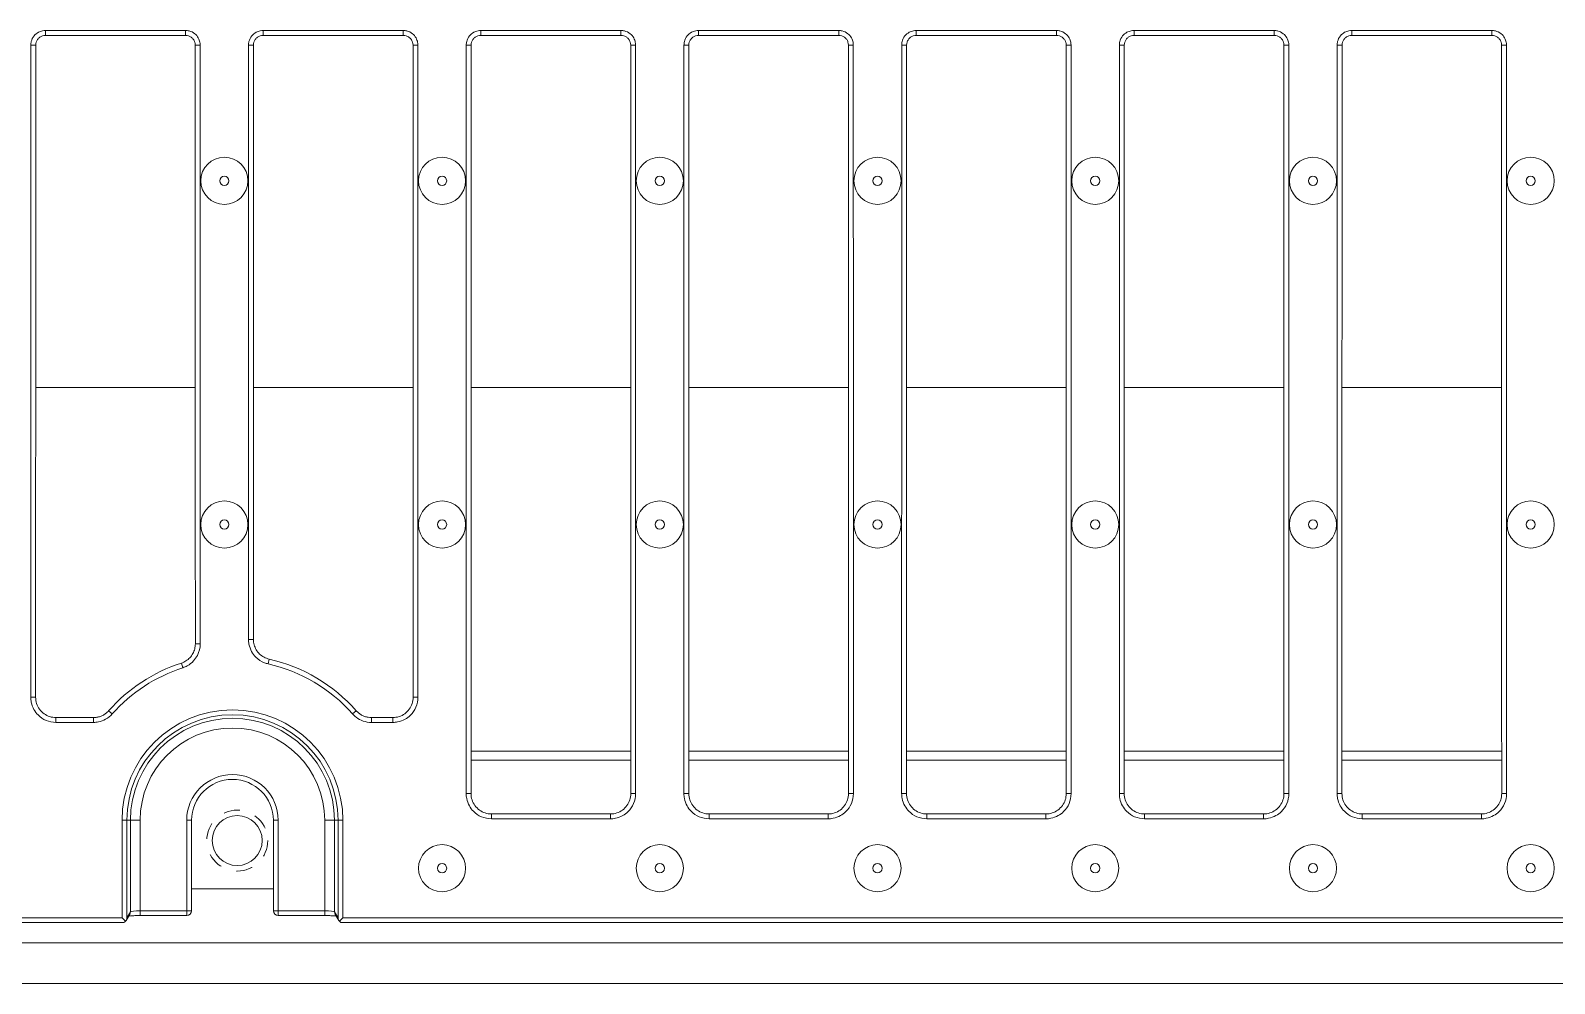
# Model space of a CAD drawing. Header units: inches. Extents: x -14 to 145, y 14 to 58.
# Drawn here: x 92.79 to 102.17, y 44.12 to 49.98 of the extents above; entities that cross this region are included whole.
import ezdxf

# ---------------------------------------------------------------- set-up
doc = ezdxf.new("R2010")
doc.units = ezdxf.units.IN
doc.header["$MEASUREMENT"] = 0
doc.linetypes.add('DASHED', pattern=[0.2067, 0.1654, -0.0413])
for name, color, linetype, lineweight in [('Hidden Narrow (ANSI)', 7, 'DASHED', 25), ('Visible (ANSI)', 7, 'Continuous', 50), ('Visible Narrow (ANSI)', 7, 'Continuous', 35)]:
    doc.layers.add(name, color=color, linetype=linetype, lineweight=lineweight)

msp = doc.modelspace()

# ---------------------------------------------------------------- linework, layer by layer
at = {"layer": 'Hidden Narrow (ANSI)', "lineweight": 0, "ltscale": 0.179413}
msp.add_circle((94.06318, 44.99621), 0.1875, dxfattribs=at)
at = {"layer": 'Visible (ANSI)', "lineweight": 0}
for p, q in [((93.74499, 49.95389), (92.88258, 49.95389)), ((95.08499, 49.95389), (94.22258, 49.95389)), ((96.42499, 49.95389), (95.56258, 49.95389)), ((97.76499, 49.95389), (96.90258, 49.95389)), ((99.10499, 49.95389), (98.24258, 49.95389)), ((100.44499, 49.95389), (99.58258, 49.95389)), ((101.78499, 49.95389), (100.92258, 49.95389)), ((92.94712, 45.7536), (93.17825, 45.7536)), ((94.88933, 45.7536), (95.02045, 45.7536)), ((96.48526, 45.49121), (95.50231, 45.49121)), ((97.82526, 45.49121), (96.84231, 45.49121)), ((99.16526, 45.49121), (98.18231, 45.49121)), ((100.50526, 45.49121), (99.52231, 45.49121)), ((101.84526, 45.49121), (100.86231, 45.49121)), ((93.78217, 44.56472), (93.78217, 45.12121)), ((94.2854, 45.12121), (94.2854, 44.56472)), ((96.36035, 45.16043), (95.62723, 45.16043)), ((97.70035, 45.16043), (96.96723, 45.16043)), ((99.04035, 45.16043), (98.30723, 45.16043)), ((100.38035, 45.16043), (99.64723, 45.16043)), ((101.72035, 45.16043), (100.98723, 45.16043)), ((92.08558, 44.49121), (93.35856, 44.49121)), ((93.37576, 44.49957), (93.35411, 44.52121)), ((93.37897, 44.50409), (93.40158, 44.54184)), ((93.46572, 44.53472), (93.75217, 44.53472)), ((94.3154, 44.53472), (94.60185, 44.53472)), ((94.66599, 44.54184), (94.6886, 44.50409)), ((94.69182, 44.49957), (94.71346, 44.52121)), ((94.70901, 44.49121), (113.35856, 44.49121)), ((140.06318, 44.36621), (44.06318, 44.36621)), ((140.06318, 44.11621), (44.06318, 44.11621))]:
    msp.add_line(p, q, dxfattribs=at)
for centre, radius in [((93.98379, 49.05821), 0.145), ((95.32379, 49.05821), 0.145), ((96.66379, 49.05821), 0.145), ((98.00379, 49.05821), 0.145), ((99.34379, 49.05821), 0.145), ((100.68379, 49.05821), 0.145), ((102.02379, 49.05821), 0.145), ((93.98379, 46.94221), 0.145), ((95.32379, 46.94221), 0.145), ((96.66379, 46.94221), 0.145), ((98.00379, 46.94221), 0.145), ((99.34379, 46.94221), 0.145), ((100.68379, 46.94221), 0.145), ((102.02379, 46.94221), 0.145), ((94.06318, 44.99621), 0.1535), ((95.32379, 44.82621), 0.145), ((96.66379, 44.82621), 0.145), ((98.00379, 44.82621), 0.145), ((99.34379, 44.82621), 0.145), ((100.68379, 44.82621), 0.145), ((102.02379, 44.82621), 0.145)]:
    msp.add_circle(centre, radius, dxfattribs=at)
for centre, radius, start, end in [((94.03379, 45.12121), 1.01769, 108.016699, 138.490356), ((94.03379, 45.12121), 1.01769, 41.509644, 77.18714), ((94.03379, 45.12121), 0.25161, 0, 180), ((93.75217, 44.56472), 0.03, 270, 0), ((94.3154, 44.56472), 0.03, 180, 270)]:
    msp.add_arc(centre, radius, start, end, dxfattribs=at)
for centre, major_axis, start_param, end_param in [((93.35411, 44.52097), (-0.00878, -0.03176), 1.1029639, 1.8156088), ((94.71346, 44.52097), (0.00878, -0.03176), 4.4675765, 5.1802214)]:
    msp.add_ellipse(centre, major_axis=major_axis, ratio=0.9032025, start_param=start_param, end_param=end_param, dxfattribs=at)
for points, knots in [([(92.88258, 49.95389), (92.87634, 49.95389), (92.87, 49.95289), (92.85805, 49.949), (92.85241, 49.94612), (92.84222, 49.93871), (92.83777, 49.93424), (92.83037, 49.92404), (92.82751, 49.91838), (92.82365, 49.90646), (92.82267, 49.9002), (92.82267, 49.89395)], [0, 0, 0, 0, 0.07139718, 0.07139718, 0.14279436, 0.14279436, 0.21419154, 0.21419154, 0.28558872, 0.28558872, 0.3569859, 0.3569859, 0.3569859, 0.3569859]), ([(93.80491, 49.89395), (93.80491, 49.9002), (93.80391, 49.90654), (93.80002, 49.91849), (93.79714, 49.92414), (93.78973, 49.93433), (93.78527, 49.93879), (93.77507, 49.94618), (93.76941, 49.94905), (93.7575, 49.9529), (93.75124, 49.95389), (93.74499, 49.95389)], [0, 0, 0, 0, 0.07139701, 0.07139701, 0.14279401, 0.14279401, 0.21419102, 0.21419102, 0.28558803, 0.28558803, 0.35698503, 0.35698503, 0.35698503, 0.35698503]), ([(94.22258, 49.95389), (94.21634, 49.95389), (94.21, 49.95289), (94.19805, 49.949), (94.19241, 49.94612), (94.18222, 49.93871), (94.17777, 49.93424), (94.17037, 49.92404), (94.16751, 49.91838), (94.16365, 49.90646), (94.16267, 49.9002), (94.16267, 49.89395)], [0, 0, 0, 0, 0.07139718, 0.07139718, 0.14279436, 0.14279436, 0.21419154, 0.21419154, 0.28558872, 0.28558872, 0.3569859, 0.3569859, 0.3569859, 0.3569859]), ([(95.14491, 49.89395), (95.14491, 49.9002), (95.14391, 49.90654), (95.14002, 49.91849), (95.13714, 49.92414), (95.12973, 49.93433), (95.12527, 49.93879), (95.11507, 49.94618), (95.10941, 49.94905), (95.0975, 49.9529), (95.09124, 49.95389), (95.08499, 49.95389)], [0, 0, 0, 0, 0.07139701, 0.07139701, 0.14279401, 0.14279401, 0.21419102, 0.21419102, 0.28558803, 0.28558803, 0.35698503, 0.35698503, 0.35698503, 0.35698503]), ([(95.56258, 49.95389), (95.55634, 49.95389), (95.55, 49.95289), (95.53805, 49.949), (95.53241, 49.94612), (95.52222, 49.93871), (95.51777, 49.93424), (95.51037, 49.92404), (95.50751, 49.91838), (95.50365, 49.90646), (95.50267, 49.9002), (95.50267, 49.89395)], [0, 0, 0, 0, 0.07139718, 0.07139718, 0.14279436, 0.14279436, 0.21419154, 0.21419154, 0.28558872, 0.28558872, 0.3569859, 0.3569859, 0.3569859, 0.3569859]), ([(96.48491, 49.89395), (96.48491, 49.9002), (96.48391, 49.90654), (96.48002, 49.91849), (96.47714, 49.92414), (96.46973, 49.93433), (96.46527, 49.93879), (96.45507, 49.94618), (96.44941, 49.94905), (96.4375, 49.9529), (96.43124, 49.95389), (96.42499, 49.95389)], [0, 0, 0, 0, 0.07139701, 0.07139701, 0.14279401, 0.14279401, 0.21419102, 0.21419102, 0.28558803, 0.28558803, 0.35698503, 0.35698503, 0.35698503, 0.35698503]), ([(96.90258, 49.95389), (96.89634, 49.95389), (96.89, 49.95289), (96.87805, 49.949), (96.87241, 49.94612), (96.86222, 49.93871), (96.85777, 49.93424), (96.85037, 49.92404), (96.84751, 49.91838), (96.84365, 49.90646), (96.84267, 49.9002), (96.84267, 49.89395)], [0, 0, 0, 0, 0.07139718, 0.07139718, 0.14279436, 0.14279436, 0.21419154, 0.21419154, 0.28558872, 0.28558872, 0.3569859, 0.3569859, 0.3569859, 0.3569859]), ([(97.82491, 49.89395), (97.82491, 49.9002), (97.82391, 49.90654), (97.82002, 49.91849), (97.81714, 49.92414), (97.80973, 49.93433), (97.80527, 49.93879), (97.79507, 49.94618), (97.78941, 49.94905), (97.7775, 49.9529), (97.77124, 49.95389), (97.76499, 49.95389)], [0, 0, 0, 0, 0.07139701, 0.07139701, 0.14279401, 0.14279401, 0.21419102, 0.21419102, 0.28558803, 0.28558803, 0.35698503, 0.35698503, 0.35698503, 0.35698503]), ([(98.24258, 49.95389), (98.23634, 49.95389), (98.23, 49.95289), (98.21805, 49.949), (98.21241, 49.94612), (98.20222, 49.93871), (98.19777, 49.93424), (98.19037, 49.92404), (98.18751, 49.91838), (98.18365, 49.90646), (98.18267, 49.9002), (98.18267, 49.89395)], [0, 0, 0, 0, 0.07139718, 0.07139718, 0.14279436, 0.14279436, 0.21419154, 0.21419154, 0.28558872, 0.28558872, 0.3569859, 0.3569859, 0.3569859, 0.3569859]), ([(99.16491, 49.89395), (99.16491, 49.9002), (99.16391, 49.90654), (99.16002, 49.91849), (99.15714, 49.92414), (99.14973, 49.93433), (99.14527, 49.93879), (99.13507, 49.94618), (99.12941, 49.94905), (99.1175, 49.9529), (99.11124, 49.95389), (99.10499, 49.95389)], [0, 0, 0, 0, 0.07139701, 0.07139701, 0.14279401, 0.14279401, 0.21419102, 0.21419102, 0.28558803, 0.28558803, 0.35698503, 0.35698503, 0.35698503, 0.35698503]), ([(99.58258, 49.95389), (99.57634, 49.95389), (99.57, 49.95289), (99.55805, 49.949), (99.55241, 49.94612), (99.54222, 49.93871), (99.53777, 49.93424), (99.53037, 49.92404), (99.52751, 49.91838), (99.52365, 49.90646), (99.52267, 49.9002), (99.52267, 49.89395)], [0, 0, 0, 0, 0.07139718, 0.07139718, 0.14279436, 0.14279436, 0.21419154, 0.21419154, 0.28558872, 0.28558872, 0.3569859, 0.3569859, 0.3569859, 0.3569859]), ([(100.50491, 49.89395), (100.50491, 49.9002), (100.50391, 49.90654), (100.50002, 49.91849), (100.49714, 49.92414), (100.48973, 49.93433), (100.48527, 49.93879), (100.47507, 49.94618), (100.46941, 49.94905), (100.4575, 49.9529), (100.45124, 49.95389), (100.44499, 49.95389)], [0, 0, 0, 0, 0.07139701, 0.07139701, 0.14279401, 0.14279401, 0.21419102, 0.21419102, 0.28558803, 0.28558803, 0.35698503, 0.35698503, 0.35698503, 0.35698503]), ([(100.92258, 49.95389), (100.91634, 49.95389), (100.91, 49.95289), (100.89805, 49.949), (100.89241, 49.94612), (100.88222, 49.93871), (100.87777, 49.93424), (100.87037, 49.92404), (100.86751, 49.91838), (100.86365, 49.90646), (100.86267, 49.9002), (100.86267, 49.89395)], [0, 0, 0, 0, 0.07139718, 0.07139718, 0.14279436, 0.14279436, 0.21419154, 0.21419154, 0.28558872, 0.28558872, 0.3569859, 0.3569859, 0.3569859, 0.3569859]), ([(101.84491, 49.89395), (101.84491, 49.9002), (101.84391, 49.90654), (101.84002, 49.91849), (101.83714, 49.92414), (101.82973, 49.93433), (101.82527, 49.93879), (101.81507, 49.94618), (101.80941, 49.94905), (101.7975, 49.9529), (101.79124, 49.95389), (101.78499, 49.95389)], [0, 0, 0, 0, 0.07139701, 0.07139701, 0.14279401, 0.14279401, 0.21419102, 0.21419102, 0.28558803, 0.28558803, 0.35698503, 0.35698503, 0.35698503, 0.35698503]), ([(92.82267, 49.89395), (92.82266, 49.62625), (92.82265, 49.35855), (92.82262, 48.82314), (92.8226, 48.55544), (92.82255, 48.02004), (92.82252, 47.75234), (92.82246, 47.21694), (92.82243, 46.94924), (92.82238, 46.41383), (92.82235, 46.14613), (92.82234, 45.87843)], [0, 0, 0, 0, 2.0398805, 2.0398805, 4.0797611, 4.0797611, 6.1196416, 6.1196416, 8.1595222, 8.1595222, 10.1994027, 10.1994027, 10.1994027, 10.1994027]), ([(93.80491, 49.89395), (93.80491, 49.6482), (93.80492, 49.40245), (93.80494, 48.91095), (93.80496, 48.6652), (93.805, 48.17371), (93.80503, 47.92796), (93.80508, 47.43646), (93.80511, 47.19071), (93.80517, 46.69921), (93.80519, 46.45346), (93.80521, 46.20772)], [-9.3630221, -9.3630221, -9.3630221, -9.3630221, -7.4904177, -7.4904177, -5.6178133, -5.6178133, -3.7452088, -3.7452088, -1.8726044, -1.8726044, 0, 0, 0, 0]), ([(94.16267, 49.89395), (94.16266, 49.65004), (94.16266, 49.40613), (94.16263, 48.91831), (94.16261, 48.67439), (94.16257, 48.18657), (94.16255, 47.94266), (94.16249, 47.45484), (94.16246, 47.21093), (94.16241, 46.72311), (94.16238, 46.4792), (94.16236, 46.23529)], [0, 0, 0, 0, 1.8585962, 1.8585962, 3.7171925, 3.7171925, 5.5757887, 5.5757887, 7.434385, 7.434385, 9.2929812, 9.2929812, 9.2929812, 9.2929812]), ([(95.14491, 49.89395), (95.14491, 49.62625), (95.14492, 49.35855), (95.14495, 48.82314), (95.14497, 48.55544), (95.14502, 48.02004), (95.14505, 47.75234), (95.14511, 47.21694), (95.14514, 46.94924), (95.1452, 46.41383), (95.14522, 46.14613), (95.14524, 45.87843)], [-10.1994027, -10.1994027, -10.1994027, -10.1994027, -8.1595222, -8.1595222, -6.1196416, -6.1196416, -4.0797611, -4.0797611, -2.0398805, -2.0398805, 0, 0, 0, 0]), ([(95.50267, 49.89395), (95.50266, 49.5867), (95.50265, 49.27946), (95.50261, 48.66497), (95.50259, 48.35772), (95.50252, 47.74323), (95.50249, 47.43598), (95.50242, 46.82149), (95.50239, 46.51425), (95.50233, 45.89976), (95.50232, 45.59251), (95.50231, 45.28527)], [0, 0, 0, 0, 2.3412087, 2.3412087, 4.6824173, 4.6824173, 7.023626, 7.023626, 9.3648346, 9.3648346, 11.7060433, 11.7060433, 11.7060433, 11.7060433]), ([(96.48491, 49.89395), (96.48491, 49.5867), (96.48492, 49.27946), (96.48496, 48.66497), (96.48499, 48.35772), (96.48505, 47.74323), (96.48509, 47.43598), (96.48515, 46.82149), (96.48519, 46.51425), (96.48524, 45.89976), (96.48526, 45.59251), (96.48527, 45.28527)], [-11.7060433, -11.7060433, -11.7060433, -11.7060433, -9.3648346, -9.3648346, -7.023626, -7.023626, -4.6824173, -4.6824173, -2.3412087, -2.3412087, 0, 0, 0, 0]), ([(96.84267, 49.89395), (96.84266, 49.5867), (96.84265, 49.27946), (96.84261, 48.66497), (96.84259, 48.35772), (96.84252, 47.74323), (96.84249, 47.43598), (96.84242, 46.82149), (96.84239, 46.51425), (96.84233, 45.89976), (96.84232, 45.59251), (96.84231, 45.28527)], [0, 0, 0, 0, 2.3412087, 2.3412087, 4.6824173, 4.6824173, 7.023626, 7.023626, 9.3648346, 9.3648346, 11.7060433, 11.7060433, 11.7060433, 11.7060433]), ([(97.82491, 49.89395), (97.82491, 49.5867), (97.82492, 49.27946), (97.82496, 48.66497), (97.82499, 48.35772), (97.82505, 47.74323), (97.82509, 47.43598), (97.82515, 46.82149), (97.82519, 46.51425), (97.82524, 45.89976), (97.82526, 45.59251), (97.82527, 45.28527)], [-11.7060433, -11.7060433, -11.7060433, -11.7060433, -9.3648346, -9.3648346, -7.023626, -7.023626, -4.6824173, -4.6824173, -2.3412087, -2.3412087, 0, 0, 0, 0]), ([(98.18267, 49.89395), (98.18266, 49.5867), (98.18265, 49.27946), (98.18261, 48.66497), (98.18259, 48.35772), (98.18252, 47.74323), (98.18249, 47.43598), (98.18242, 46.82149), (98.18239, 46.51425), (98.18233, 45.89976), (98.18232, 45.59251), (98.18231, 45.28527)], [0, 0, 0, 0, 2.3412087, 2.3412087, 4.6824173, 4.6824173, 7.023626, 7.023626, 9.3648346, 9.3648346, 11.7060433, 11.7060433, 11.7060433, 11.7060433]), ([(99.16491, 49.89395), (99.16491, 49.5867), (99.16492, 49.27946), (99.16496, 48.66497), (99.16499, 48.35772), (99.16505, 47.74323), (99.16509, 47.43598), (99.16515, 46.82149), (99.16519, 46.51425), (99.16524, 45.89976), (99.16526, 45.59251), (99.16527, 45.28527)], [-11.7060433, -11.7060433, -11.7060433, -11.7060433, -9.3648346, -9.3648346, -7.023626, -7.023626, -4.6824173, -4.6824173, -2.3412087, -2.3412087, 0, 0, 0, 0]), ([(99.52267, 49.89395), (99.52266, 49.5867), (99.52265, 49.27946), (99.52261, 48.66497), (99.52259, 48.35772), (99.52252, 47.74323), (99.52249, 47.43598), (99.52242, 46.82149), (99.52239, 46.51425), (99.52233, 45.89976), (99.52232, 45.59251), (99.52231, 45.28527)], [0, 0, 0, 0, 2.3412087, 2.3412087, 4.6824173, 4.6824173, 7.023626, 7.023626, 9.3648346, 9.3648346, 11.7060433, 11.7060433, 11.7060433, 11.7060433]), ([(100.50491, 49.89395), (100.50491, 49.5867), (100.50492, 49.27946), (100.50496, 48.66497), (100.50499, 48.35772), (100.50505, 47.74323), (100.50509, 47.43598), (100.50515, 46.82149), (100.50519, 46.51425), (100.50524, 45.89976), (100.50526, 45.59251), (100.50527, 45.28527)], [-11.7060433, -11.7060433, -11.7060433, -11.7060433, -9.3648346, -9.3648346, -7.023626, -7.023626, -4.6824173, -4.6824173, -2.3412087, -2.3412087, 0, 0, 0, 0]), ([(100.86267, 49.89395), (100.86266, 49.5867), (100.86265, 49.27946), (100.86261, 48.66497), (100.86259, 48.35772), (100.86252, 47.74323), (100.86249, 47.43598), (100.86242, 46.82149), (100.86239, 46.51425), (100.86233, 45.89976), (100.86232, 45.59251), (100.86231, 45.28527)], [0, 0, 0, 0, 2.3412087, 2.3412087, 4.6824173, 4.6824173, 7.023626, 7.023626, 9.3648346, 9.3648346, 11.7060433, 11.7060433, 11.7060433, 11.7060433]), ([(101.84491, 49.89395), (101.84491, 49.5867), (101.84492, 49.27946), (101.84496, 48.66497), (101.84499, 48.35772), (101.84505, 47.74323), (101.84509, 47.43598), (101.84515, 46.82149), (101.84519, 46.51425), (101.84524, 45.89976), (101.84526, 45.59251), (101.84527, 45.28527)], [-11.7060433, -11.7060433, -11.7060433, -11.7060433, -9.3648346, -9.3648346, -7.023626, -7.023626, -4.6824173, -4.6824173, -2.3412087, -2.3412087, 0, 0, 0, 0]), ([(93.71902, 46.089), (93.72892, 46.09222), (93.73853, 46.09674), (93.75624, 46.108), (93.7643, 46.11467), (93.77864, 46.12997), (93.78487, 46.13858), (93.79488, 46.15686), (93.79874, 46.16666), (93.8039, 46.18684), (93.80522, 46.19731), (93.80521, 46.20772)], [0, 0, 0, 0, 0.09833947, 0.09833947, 0.19667895, 0.19667895, 0.29501842, 0.29501842, 0.39335789, 0.39335789, 0.49169737, 0.49169737, 0.49169737, 0.49169737]), ([(94.16236, 46.23529), (94.16236, 46.22413), (94.16388, 46.21283), (94.16987, 46.19115), (94.17429, 46.18082), (94.18584, 46.1615), (94.19293, 46.15265), (94.2091, 46.13723), (94.21828, 46.13058), (94.23796, 46.12002), (94.2486, 46.11604), (94.25948, 46.11356)], [0, 0, 0, 0, 0.10542288, 0.10542288, 0.21084577, 0.21084577, 0.31626865, 0.31626865, 0.42169154, 0.42169154, 0.52711442, 0.52711442, 0.52711442, 0.52711442]), ([(92.82234, 45.87843), (92.82233, 45.86542), (92.82441, 45.85221), (92.8325, 45.82732), (92.83849, 45.81556), (92.85393, 45.79434), (92.86322, 45.78505), (92.88447, 45.76964), (92.89626, 45.76367), (92.92107, 45.75565), (92.93411, 45.7536), (92.94712, 45.7536)], [0, 0, 0, 0, 0.12291679, 0.12291679, 0.24583358, 0.24583358, 0.36875037, 0.36875037, 0.49166716, 0.49166716, 0.61458394, 0.61458394, 0.61458394, 0.61458394]), ([(95.02045, 45.7536), (95.03346, 45.7536), (95.04667, 45.75568), (95.07155, 45.76377), (95.08331, 45.76977), (95.10453, 45.78521), (95.11381, 45.79451), (95.1292, 45.81577), (95.13517, 45.82756), (95.14319, 45.85238), (95.14524, 45.86542), (95.14524, 45.87843)], [0, 0, 0, 0, 0.12291711, 0.12291711, 0.24583422, 0.24583422, 0.36875133, 0.36875133, 0.49166844, 0.49166844, 0.61458555, 0.61458555, 0.61458555, 0.61458555]), ([(93.17825, 45.7536), (93.18526, 45.7536), (93.19233, 45.75419), (93.20628, 45.75658), (93.21317, 45.75837), (93.22644, 45.76306), (93.23285, 45.76596), (93.24514, 45.77281), (93.25098, 45.77674), (93.26193, 45.78555), (93.26705, 45.79043), (93.27169, 45.79568)], [0, 0, 0, 0, 0.06627672, 0.06627672, 0.13255344, 0.13255344, 0.19883016, 0.19883016, 0.26510688, 0.26510688, 0.3313836, 0.3313836, 0.3313836, 0.3313836]), ([(94.79588, 45.79568), (94.80053, 45.79043), (94.80566, 45.78553), (94.8167, 45.77667), (94.8226, 45.7727), (94.83491, 45.76586), (94.84132, 45.76298), (94.8546, 45.75832), (94.86141, 45.75656), (94.87527, 45.75419), (94.88231, 45.7536), (94.88933, 45.7536)], [0, 0, 0, 0, 0.06627671, 0.06627671, 0.13255342, 0.13255342, 0.19883012, 0.19883012, 0.26510683, 0.26510683, 0.33138354, 0.33138354, 0.33138354, 0.33138354]), ([(95.50231, 45.28527), (95.50231, 45.27226), (95.50439, 45.25904), (95.51249, 45.23416), (95.51849, 45.22239), (95.53395, 45.20117), (95.54326, 45.19188), (95.56453, 45.17648), (95.57633, 45.17051), (95.60116, 45.16248), (95.61421, 45.16043), (95.62723, 45.16043)], [0, 0, 0, 0, 0.12296441, 0.12296441, 0.24592882, 0.24592882, 0.36889323, 0.36889323, 0.49185764, 0.49185764, 0.61482205, 0.61482205, 0.61482205, 0.61482205]), ([(96.36035, 45.16043), (96.37337, 45.16043), (96.38658, 45.16251), (96.41148, 45.17061), (96.42326, 45.1766), (96.44449, 45.19204), (96.45378, 45.20134), (96.4692, 45.2226), (96.47518, 45.23439), (96.48321, 45.25921), (96.48527, 45.27226), (96.48527, 45.28527)], [0, 0, 0, 0, 0.12296382, 0.12296382, 0.24592765, 0.24592765, 0.36889147, 0.36889147, 0.49185529, 0.49185529, 0.61481912, 0.61481912, 0.61481912, 0.61481912]), ([(96.84231, 45.28527), (96.84231, 45.27226), (96.84439, 45.25904), (96.85249, 45.23416), (96.85849, 45.22239), (96.87395, 45.20117), (96.88326, 45.19188), (96.90453, 45.17648), (96.91633, 45.17051), (96.94116, 45.16248), (96.95421, 45.16043), (96.96723, 45.16043)], [0, 0, 0, 0, 0.12296441, 0.12296441, 0.24592882, 0.24592882, 0.36889323, 0.36889323, 0.49185764, 0.49185764, 0.61482205, 0.61482205, 0.61482205, 0.61482205]), ([(97.70035, 45.16043), (97.71337, 45.16043), (97.72658, 45.16251), (97.75148, 45.17061), (97.76326, 45.1766), (97.78449, 45.19204), (97.79378, 45.20134), (97.8092, 45.2226), (97.81518, 45.23439), (97.82321, 45.25921), (97.82527, 45.27226), (97.82527, 45.28527)], [0, 0, 0, 0, 0.12296382, 0.12296382, 0.24592765, 0.24592765, 0.36889147, 0.36889147, 0.49185529, 0.49185529, 0.61481912, 0.61481912, 0.61481912, 0.61481912]), ([(98.18231, 45.28527), (98.18231, 45.27226), (98.18439, 45.25904), (98.19249, 45.23416), (98.19849, 45.22239), (98.21395, 45.20117), (98.22326, 45.19188), (98.24453, 45.17648), (98.25633, 45.17051), (98.28116, 45.16248), (98.29421, 45.16043), (98.30723, 45.16043)], [0, 0, 0, 0, 0.12296441, 0.12296441, 0.24592882, 0.24592882, 0.36889323, 0.36889323, 0.49185764, 0.49185764, 0.61482205, 0.61482205, 0.61482205, 0.61482205]), ([(99.04035, 45.16043), (99.05337, 45.16043), (99.06658, 45.16251), (99.09148, 45.17061), (99.10326, 45.1766), (99.12449, 45.19204), (99.13378, 45.20134), (99.1492, 45.2226), (99.15518, 45.23439), (99.16321, 45.25921), (99.16527, 45.27226), (99.16527, 45.28527)], [0, 0, 0, 0, 0.12296382, 0.12296382, 0.24592765, 0.24592765, 0.36889147, 0.36889147, 0.49185529, 0.49185529, 0.61481912, 0.61481912, 0.61481912, 0.61481912]), ([(99.52231, 45.28527), (99.52231, 45.27226), (99.52439, 45.25904), (99.53249, 45.23416), (99.53849, 45.22239), (99.55395, 45.20117), (99.56326, 45.19188), (99.58453, 45.17648), (99.59633, 45.17051), (99.62116, 45.16248), (99.63421, 45.16043), (99.64723, 45.16043)], [0, 0, 0, 0, 0.12296441, 0.12296441, 0.24592882, 0.24592882, 0.36889323, 0.36889323, 0.49185764, 0.49185764, 0.61482205, 0.61482205, 0.61482205, 0.61482205]), ([(100.38035, 45.16043), (100.39337, 45.16043), (100.40658, 45.16251), (100.43148, 45.17061), (100.44326, 45.1766), (100.46449, 45.19204), (100.47378, 45.20134), (100.4892, 45.2226), (100.49518, 45.23439), (100.50321, 45.25921), (100.50527, 45.27226), (100.50527, 45.28527)], [0, 0, 0, 0, 0.12296382, 0.12296382, 0.24592765, 0.24592765, 0.36889147, 0.36889147, 0.49185529, 0.49185529, 0.61481912, 0.61481912, 0.61481912, 0.61481912]), ([(100.86231, 45.28527), (100.86231, 45.27226), (100.86439, 45.25904), (100.87249, 45.23416), (100.87849, 45.22239), (100.89395, 45.20117), (100.90326, 45.19188), (100.92453, 45.17648), (100.93633, 45.17051), (100.96116, 45.16248), (100.97421, 45.16043), (100.98723, 45.16043)], [0, 0, 0, 0, 0.12296441, 0.12296441, 0.24592882, 0.24592882, 0.36889323, 0.36889323, 0.49185764, 0.49185764, 0.61482205, 0.61482205, 0.61482205, 0.61482205]), ([(101.72035, 45.16043), (101.73337, 45.16043), (101.74658, 45.16251), (101.77148, 45.17061), (101.78326, 45.1766), (101.80449, 45.19204), (101.81378, 45.20134), (101.8292, 45.2226), (101.83518, 45.23439), (101.84321, 45.25921), (101.84527, 45.27226), (101.84527, 45.28527)], [0, 0, 0, 0, 0.12296382, 0.12296382, 0.24592765, 0.24592765, 0.36889147, 0.36889147, 0.49185529, 0.49185529, 0.61481912, 0.61481912, 0.61481912, 0.61481912]), ([(93.37576, 44.49957), (93.37282, 44.49624), (93.36925, 44.49399), (93.36415, 44.49206), (93.36247, 44.49165), (93.36025, 44.49131), (93.35957, 44.49125), (93.35884, 44.49121), (93.35869, 44.49121), (93.35856, 44.49121)], [0.488346575, 0.488346575, 0.488346575, 0.488346575, 0.531226699, 0.531226699, 0.553475242, 0.553475242, 0.564599514, 0.564599514, 0.56745422, 0.56745422, 0.56745422, 0.56745422]), ([(93.46572, 44.53472), (93.45659, 44.53472), (93.44733, 44.53459), (93.4302, 44.5341), (93.42208, 44.53374), (93.408, 44.53285), (93.40179, 44.53231), (93.39648, 44.53169), (93.39594, 44.53162), (93.39542, 44.53155)], [0, 0, 0, 0, 0.06962429, 0.06962429, 0.13782969, 0.13782969, 0.20474501, 0.20474501, 0.21261993, 0.21261993, 0.21261993, 0.21261993]), ([(94.67215, 44.53155), (94.66951, 44.53189), (94.66633, 44.53222), (94.65759, 44.53299), (94.6515, 44.53339), (94.63762, 44.53409), (94.62953, 44.53436), (94.61491, 44.53465), (94.60836, 44.53472), (94.60185, 44.53472)], [0.14374709, 0.14374709, 0.14374709, 0.14374709, 0.18374135, 0.18374135, 0.2421295, 0.2421295, 0.30704653, 0.30704653, 0.35663251, 0.35663251, 0.35663251, 0.35663251]), ([(94.70901, 44.49121), (94.70887, 44.49121), (94.70872, 44.49122), (94.70796, 44.49125), (94.70727, 44.49132), (94.70501, 44.49167), (94.70331, 44.49209), (94.69822, 44.49406), (94.69472, 44.49628), (94.69182, 44.49957)], [0.584003588, 0.584003588, 0.584003588, 0.584003588, 0.587047207, 0.587047207, 0.598370628, 0.598370628, 0.621017471, 0.621017471, 0.663397938, 0.663397938, 0.663397938, 0.663397938])]:
    msp.add_open_spline(points, degree=3, knots=knots, dxfattribs=at)
at = {"layer": 'Visible Narrow (ANSI)', "lineweight": 0}
for p, q in [((93.74499, 49.98389), (92.88258, 49.98389)), ((92.88258, 49.95389), (92.88258, 49.98389)), ((93.74499, 49.95389), (93.74499, 49.98389)), ((95.08499, 49.98389), (94.22258, 49.98389)), ((94.22258, 49.95389), (94.22258, 49.98389)), ((95.08499, 49.95389), (95.08499, 49.98389)), ((96.42499, 49.98389), (95.56258, 49.98389)), ((95.56258, 49.95389), (95.56258, 49.98389)), ((96.42499, 49.95389), (96.42499, 49.98389)), ((97.76499, 49.98389), (96.90258, 49.98389)), ((96.90258, 49.95389), (96.90258, 49.98389)), ((97.76499, 49.95389), (97.76499, 49.98389)), ((99.10499, 49.98389), (98.24258, 49.98389)), ((98.24258, 49.95389), (98.24258, 49.98389)), ((99.10499, 49.95389), (99.10499, 49.98389)), ((100.44499, 49.98389), (99.58258, 49.98389)), ((99.58258, 49.95389), (99.58258, 49.98389)), ((100.44499, 49.95389), (100.44499, 49.98389)), ((101.78499, 49.98389), (100.92258, 49.98389)), ((100.92258, 49.95389), (100.92258, 49.98389)), ((101.78499, 49.95389), (101.78499, 49.98389)), ((92.79267, 49.89395), (92.82267, 49.89395)), ((93.80491, 49.89395), (93.83491, 49.89395)), ((94.13267, 49.89395), (94.16267, 49.89395)), ((95.14491, 49.89395), (95.17491, 49.89395)), ((95.47267, 49.89395), (95.50267, 49.89395)), ((96.48491, 49.89395), (96.51491, 49.89395)), ((96.81267, 49.89395), (96.84267, 49.89395)), ((97.82491, 49.89395), (97.85491, 49.89395)), ((98.15267, 49.89395), (98.18267, 49.89395)), ((99.16491, 49.89395), (99.19491, 49.89395)), ((99.49267, 49.89395), (99.52267, 49.89395)), ((100.50491, 49.89395), (100.53491, 49.89395)), ((100.83267, 49.89395), (100.86267, 49.89395)), ((101.84491, 49.89395), (101.87491, 49.89395)), ((93.80505, 47.78477), (92.82253, 47.78477)), ((95.14505, 47.78477), (94.16253, 47.78477)), ((96.48505, 47.78477), (95.50253, 47.78477)), ((97.82505, 47.78477), (96.84253, 47.78477)), ((99.16505, 47.78477), (98.18253, 47.78477)), ((100.50505, 47.78477), (99.52253, 47.78477)), ((101.84505, 47.78477), (100.86253, 47.78477)), ((93.80521, 46.20772), (93.83521, 46.20772)), ((94.16236, 46.23529), (94.13236, 46.23529)), ((93.71902, 46.089), (93.7283, 46.06047)), ((94.25948, 46.11356), (94.25282, 46.08431)), ((92.82234, 45.87843), (92.79234, 45.87844)), ((95.14524, 45.87843), (95.17524, 45.87844)), ((93.27169, 45.79568), (93.29416, 45.7758)), ((94.79588, 45.79568), (94.77341, 45.7758)), ((92.94712, 45.7536), (92.94712, 45.7236)), ((92.94712, 45.7236), (93.17825, 45.7236)), ((93.17825, 45.7536), (93.17825, 45.7236)), ((94.88933, 45.7536), (94.88933, 45.7236)), ((94.88933, 45.7236), (95.02045, 45.7236)), ((95.02045, 45.7536), (95.02045, 45.7236)), ((96.48526, 45.54693), (95.50232, 45.54693)), ((97.82526, 45.54693), (96.84232, 45.54693)), ((99.16526, 45.54693), (98.18232, 45.54693)), ((100.50526, 45.54693), (99.52232, 45.54693)), ((101.84526, 45.54693), (100.86232, 45.54693)), ((95.50231, 45.28527), (95.47231, 45.28527)), ((96.48527, 45.28527), (96.51527, 45.28527)), ((96.84231, 45.28527), (96.81231, 45.28527)), ((97.82527, 45.28527), (97.85527, 45.28527)), ((98.18231, 45.28527), (98.15231, 45.28527)), ((99.16527, 45.28527), (99.19527, 45.28527)), ((99.52231, 45.28527), (99.49231, 45.28527)), ((100.50527, 45.28527), (100.53527, 45.28527)), ((100.86231, 45.28527), (100.83231, 45.28527)), ((101.84527, 45.28527), (101.87527, 45.28527)), ((93.35411, 45.12121), (93.35411, 44.52121)), ((93.35411, 45.12121), (93.38407, 45.12121)), ((93.38407, 44.52097), (93.38407, 45.12121)), ((93.38407, 45.12121), (93.40581, 45.12121)), ((93.40581, 45.12121), (93.46572, 45.12121)), ((93.40581, 45.12121), (93.40581, 44.55726)), ((93.46572, 44.56472), (93.46572, 45.12121)), ((93.75217, 45.12121), (93.78217, 45.12121)), ((93.75217, 45.12121), (93.75217, 44.56472)), ((94.3154, 45.12121), (94.2854, 45.12121)), ((94.3154, 44.56472), (94.3154, 45.12121)), ((94.66177, 45.12121), (94.60185, 45.12121)), ((94.60185, 45.12121), (94.60185, 44.56472)), ((94.66177, 44.55726), (94.66177, 45.12121)), ((94.6835, 45.12121), (94.66177, 45.12121)), ((94.71346, 45.12121), (94.6835, 45.12121)), ((94.6835, 45.12121), (94.6835, 44.52097)), ((94.71346, 44.52121), (94.71346, 45.12121)), ((95.62723, 45.16043), (95.62723, 45.13043)), ((95.62723, 45.13043), (96.36035, 45.13043)), ((96.36035, 45.16043), (96.36035, 45.13043)), ((96.96723, 45.16043), (96.96723, 45.13043)), ((96.96723, 45.13043), (97.70035, 45.13043)), ((97.70035, 45.16043), (97.70035, 45.13043)), ((98.30723, 45.16043), (98.30723, 45.13043)), ((98.30723, 45.13043), (99.04035, 45.13043)), ((99.04035, 45.16043), (99.04035, 45.13043)), ((99.64723, 45.16043), (99.64723, 45.13043)), ((99.64723, 45.13043), (100.38035, 45.13043)), ((100.38035, 45.16043), (100.38035, 45.13043)), ((100.98723, 45.16043), (100.98723, 45.13043)), ((100.98723, 45.13043), (101.72035, 45.13043)), ((101.72035, 45.16043), (101.72035, 45.13043)), ((94.2854, 44.70021), (93.78217, 44.70021)), ((93.40581, 44.55726), (93.38407, 44.52097)), ((93.46572, 44.56472), (93.46572, 44.53472)), ((93.75217, 44.56472), (93.46572, 44.56472)), ((93.75217, 44.56472), (93.78217, 44.56472)), ((93.75217, 44.53472), (93.75217, 44.56472)), ((94.2854, 44.56472), (94.3154, 44.56472)), ((94.3154, 44.56472), (94.3154, 44.53472)), ((94.60185, 44.56472), (94.3154, 44.56472)), ((94.60185, 44.56472), (94.60185, 44.53472)), ((94.6835, 44.52097), (94.66177, 44.55726)), ((93.35411, 44.52121), (92.0927, 44.52121)), ((94.71346, 44.52121), (113.35411, 44.52121))]:
    msp.add_line(p, q, dxfattribs=at)
for centre in [(93.98379, 49.05821), (95.32379, 49.05821), (96.66379, 49.05821), (98.00379, 49.05821), (99.34379, 49.05821), (100.68379, 49.05821), (102.02379, 49.05821), (93.98379, 46.94221), (95.32379, 46.94221), (96.66379, 46.94221), (98.00379, 46.94221), (99.34379, 46.94221), (100.68379, 46.94221), (102.02379, 46.94221), (95.32379, 44.82621), (96.66379, 44.82621), (98.00379, 44.82621), (99.34379, 44.82621), (100.68379, 44.82621), (102.02379, 44.82621)]:
    msp.add_circle(centre, 0.02838, dxfattribs=at)
for radius, start, end in [(0.98769, 108.016699, 138.490356), (0.98769, 41.509644, 77.18714), (0.67967, 0, 180), (0.64971, 0, 180), (0.62798, 0, 180), (0.56806, 0, 180), (0.28161, 0, 180)]:
    msp.add_arc((94.03379, 45.12121), radius, start, end, dxfattribs=at)
for centre, major_axis, ratio, start_param, end_param in [((93.37585, 44.55726), (0.02574, -0.01542), 0.9948398, 0, 0.5419848), ((93.46572, 44.55684), (-0.06, 0), 0.131233, 4.712389, 6.2308254), ((94.60185, 44.55684), (-0.06, 0), 0.131233, 3.1939525, 4.712389), ((94.69173, 44.55726), (-0.02574, -0.01542), 0.9948398, 5.7412005, 6.2831853)]:
    msp.add_ellipse(centre, major_axis=major_axis, ratio=ratio, start_param=start_param, end_param=end_param, dxfattribs=at)
for points, knots in [([(92.88258, 49.98389), (92.87678, 49.98389), (92.87092, 49.98332), (92.85597, 49.98037), (92.84714, 49.97714), (92.82878, 49.96696), (92.81975, 49.95935), (92.80426, 49.94004), (92.79835, 49.92802), (92.79354, 49.90836), (92.79267, 49.90114), (92.79267, 49.89395)], [0, 0, 0, 0, 0.04423505, 0.04423505, 0.11501112, 0.11501112, 0.20301749, 0.20301749, 0.30215547, 0.30215547, 0.3569859, 0.3569859, 0.3569859, 0.3569859]), ([(93.83491, 49.89395), (93.83491, 49.89976), (93.83434, 49.90562), (93.83139, 49.92059), (93.82816, 49.92942), (93.81796, 49.9478), (93.81034, 49.95683), (93.79102, 49.97233), (93.77899, 49.97823), (93.75935, 49.98303), (93.75216, 49.98389), (93.74499, 49.98389)], [0, 0, 0, 0, 0.04427123, 0.04427123, 0.1151052, 0.1151052, 0.20317467, 0.20317467, 0.30236545, 0.30236545, 0.35698503, 0.35698503, 0.35698503, 0.35698503]), ([(94.22258, 49.98389), (94.21678, 49.98389), (94.21092, 49.98332), (94.19597, 49.98037), (94.18714, 49.97714), (94.16878, 49.96696), (94.15975, 49.95935), (94.14426, 49.94004), (94.13835, 49.92802), (94.13354, 49.90836), (94.13267, 49.90114), (94.13267, 49.89395)], [0, 0, 0, 0, 0.04423505, 0.04423505, 0.11501112, 0.11501112, 0.20301749, 0.20301749, 0.30215547, 0.30215547, 0.3569859, 0.3569859, 0.3569859, 0.3569859]), ([(95.17491, 49.89395), (95.17491, 49.89976), (95.17434, 49.90562), (95.17139, 49.92059), (95.16816, 49.92942), (95.15796, 49.9478), (95.15034, 49.95683), (95.13102, 49.97233), (95.11899, 49.97823), (95.09935, 49.98303), (95.09216, 49.98389), (95.08499, 49.98389)], [0, 0, 0, 0, 0.04427123, 0.04427123, 0.1151052, 0.1151052, 0.20317467, 0.20317467, 0.30236545, 0.30236545, 0.35698503, 0.35698503, 0.35698503, 0.35698503]), ([(95.56258, 49.98389), (95.55678, 49.98389), (95.55092, 49.98332), (95.53597, 49.98037), (95.52714, 49.97714), (95.50878, 49.96696), (95.49975, 49.95935), (95.48426, 49.94004), (95.47835, 49.92802), (95.47354, 49.90836), (95.47267, 49.90114), (95.47267, 49.89395)], [0, 0, 0, 0, 0.04423505, 0.04423505, 0.11501112, 0.11501112, 0.20301749, 0.20301749, 0.30215547, 0.30215547, 0.3569859, 0.3569859, 0.3569859, 0.3569859]), ([(96.51491, 49.89395), (96.51491, 49.89976), (96.51434, 49.90562), (96.51139, 49.92059), (96.50816, 49.92942), (96.49796, 49.9478), (96.49034, 49.95683), (96.47102, 49.97233), (96.45899, 49.97823), (96.43935, 49.98303), (96.43216, 49.98389), (96.42499, 49.98389)], [0, 0, 0, 0, 0.04427123, 0.04427123, 0.1151052, 0.1151052, 0.20317467, 0.20317467, 0.30236545, 0.30236545, 0.35698503, 0.35698503, 0.35698503, 0.35698503]), ([(96.90258, 49.98389), (96.89678, 49.98389), (96.89092, 49.98332), (96.87597, 49.98037), (96.86714, 49.97714), (96.84878, 49.96696), (96.83975, 49.95935), (96.82426, 49.94004), (96.81835, 49.92802), (96.81354, 49.90836), (96.81267, 49.90114), (96.81267, 49.89395)], [0, 0, 0, 0, 0.04423505, 0.04423505, 0.11501112, 0.11501112, 0.20301749, 0.20301749, 0.30215547, 0.30215547, 0.3569859, 0.3569859, 0.3569859, 0.3569859]), ([(97.85491, 49.89395), (97.85491, 49.89976), (97.85434, 49.90562), (97.85139, 49.92059), (97.84816, 49.92942), (97.83796, 49.9478), (97.83034, 49.95683), (97.81102, 49.97233), (97.79899, 49.97823), (97.77935, 49.98303), (97.77216, 49.98389), (97.76499, 49.98389)], [0, 0, 0, 0, 0.04427123, 0.04427123, 0.1151052, 0.1151052, 0.20317467, 0.20317467, 0.30236545, 0.30236545, 0.35698503, 0.35698503, 0.35698503, 0.35698503]), ([(98.24258, 49.98389), (98.23678, 49.98389), (98.23092, 49.98332), (98.21597, 49.98037), (98.20714, 49.97714), (98.18878, 49.96696), (98.17975, 49.95935), (98.16426, 49.94004), (98.15835, 49.92802), (98.15354, 49.90836), (98.15267, 49.90114), (98.15267, 49.89395)], [0, 0, 0, 0, 0.04423505, 0.04423505, 0.11501112, 0.11501112, 0.20301749, 0.20301749, 0.30215547, 0.30215547, 0.3569859, 0.3569859, 0.3569859, 0.3569859]), ([(99.19491, 49.89395), (99.19491, 49.89976), (99.19434, 49.90562), (99.19139, 49.92059), (99.18816, 49.92942), (99.17796, 49.9478), (99.17034, 49.95683), (99.15102, 49.97233), (99.13899, 49.97823), (99.11935, 49.98303), (99.11216, 49.98389), (99.10499, 49.98389)], [0, 0, 0, 0, 0.04427123, 0.04427123, 0.1151052, 0.1151052, 0.20317467, 0.20317467, 0.30236545, 0.30236545, 0.35698503, 0.35698503, 0.35698503, 0.35698503]), ([(99.58258, 49.98389), (99.57678, 49.98389), (99.57092, 49.98332), (99.55597, 49.98037), (99.54714, 49.97714), (99.52878, 49.96696), (99.51975, 49.95935), (99.50426, 49.94004), (99.49835, 49.92802), (99.49354, 49.90836), (99.49267, 49.90114), (99.49267, 49.89395)], [0, 0, 0, 0, 0.04423505, 0.04423505, 0.11501112, 0.11501112, 0.20301749, 0.20301749, 0.30215547, 0.30215547, 0.3569859, 0.3569859, 0.3569859, 0.3569859]), ([(100.53491, 49.89395), (100.53491, 49.89976), (100.53434, 49.90562), (100.53139, 49.92059), (100.52816, 49.92942), (100.51796, 49.9478), (100.51034, 49.95683), (100.49102, 49.97233), (100.47899, 49.97823), (100.45935, 49.98303), (100.45216, 49.98389), (100.44499, 49.98389)], [0, 0, 0, 0, 0.04427123, 0.04427123, 0.1151052, 0.1151052, 0.20317467, 0.20317467, 0.30236545, 0.30236545, 0.35698503, 0.35698503, 0.35698503, 0.35698503]), ([(100.92258, 49.98389), (100.91678, 49.98389), (100.91092, 49.98332), (100.89597, 49.98037), (100.88714, 49.97714), (100.86878, 49.96696), (100.85975, 49.95935), (100.84426, 49.94004), (100.83835, 49.92802), (100.83354, 49.90836), (100.83267, 49.90114), (100.83267, 49.89395)], [0, 0, 0, 0, 0.04423505, 0.04423505, 0.11501112, 0.11501112, 0.20301749, 0.20301749, 0.30215547, 0.30215547, 0.3569859, 0.3569859, 0.3569859, 0.3569859]), ([(101.87491, 49.89395), (101.87491, 49.89976), (101.87434, 49.90562), (101.87139, 49.92059), (101.86816, 49.92942), (101.85796, 49.9478), (101.85034, 49.95683), (101.83102, 49.97233), (101.81899, 49.97823), (101.79935, 49.98303), (101.79216, 49.98389), (101.78499, 49.98389)], [0, 0, 0, 0, 0.04427123, 0.04427123, 0.1151052, 0.1151052, 0.20317467, 0.20317467, 0.30236545, 0.30236545, 0.35698503, 0.35698503, 0.35698503, 0.35698503]), ([(92.79267, 49.89395), (92.79266, 49.55932), (92.79265, 49.2247), (92.7926, 48.55544), (92.79257, 48.22082), (92.79254, 47.88619), (92.7925, 47.55157), (92.79246, 47.21694), (92.79239, 46.54769), (92.79236, 46.21306), (92.79234, 45.87844)], [0, 0, 0, 0, 2.5498507, 2.5498507, 5.0997014, 5.0997014, 5.0997014, 7.6495521, 7.6495521, 10.1994027, 10.1994027, 10.1994027, 10.1994027]), ([(93.83521, 46.20772), (93.83516, 46.82209), (93.83508, 47.43646), (93.83496, 48.66521), (93.83491, 49.27958), (93.83491, 49.89395)], [0, 0, 0, 0, 4.6815111, 4.6815111, 9.3630221, 9.3630221, 9.3630221, 9.3630221]), ([(94.13267, 49.89395), (94.13266, 49.58906), (94.13265, 49.28417), (94.13261, 48.6744), (94.13259, 48.36951), (94.13256, 48.06462), (94.13253, 47.75973), (94.13249, 47.45485), (94.13242, 46.84507), (94.13239, 46.54018), (94.13236, 46.23529)], [0, 0, 0, 0, 2.3232453, 2.3232453, 4.6464906, 4.6464906, 4.6464906, 6.9697359, 6.9697359, 9.2929812, 9.2929812, 9.2929812, 9.2929812]), ([(95.17524, 45.87844), (95.1752, 46.54769), (95.17511, 47.21694), (95.17496, 48.55544), (95.17491, 49.2247), (95.17491, 49.89395)], [0, 0, 0, 0, 5.0997014, 5.0997014, 10.1994027, 10.1994027, 10.1994027, 10.1994027]), ([(95.47267, 49.89395), (95.47266, 49.50989), (95.47264, 49.12584), (95.47259, 48.35772), (95.47255, 47.97367), (95.47251, 47.58961), (95.47247, 47.29093), (95.47244, 46.99224), (95.47236, 46.22413), (95.47232, 45.7547), (95.47231, 45.28527)], [0, 0, 0, 0, 2.9265108, 2.9265108, 5.8530216, 5.8530216, 5.8530216, 8.1289838, 8.1289838, 11.7060433, 11.7060433, 11.7060433, 11.7060433]), ([(96.51527, 45.28527), (96.51525, 46.05338), (96.51515, 46.8215), (96.51498, 48.35772), (96.51492, 49.12584), (96.51491, 49.89395)], [0, 0, 0, 0, 5.8530216, 5.8530216, 11.7060433, 11.7060433, 11.7060433, 11.7060433]), ([(96.81267, 49.89395), (96.81266, 49.50989), (96.81264, 49.12584), (96.81259, 48.35772), (96.81255, 47.97367), (96.81251, 47.58961), (96.81247, 47.29093), (96.81244, 46.99224), (96.81236, 46.22413), (96.81232, 45.7547), (96.81231, 45.28527)], [0, 0, 0, 0, 2.9265108, 2.9265108, 5.8530216, 5.8530216, 5.8530216, 8.1289838, 8.1289838, 11.7060433, 11.7060433, 11.7060433, 11.7060433]), ([(97.85527, 45.28527), (97.85525, 46.05338), (97.85515, 46.8215), (97.85498, 48.35772), (97.85492, 49.12584), (97.85491, 49.89395)], [0, 0, 0, 0, 5.8530216, 5.8530216, 11.7060433, 11.7060433, 11.7060433, 11.7060433]), ([(98.15267, 49.89395), (98.15266, 49.50989), (98.15264, 49.12584), (98.15259, 48.35772), (98.15255, 47.97367), (98.15251, 47.58961), (98.15247, 47.29093), (98.15244, 46.99224), (98.15236, 46.22413), (98.15232, 45.7547), (98.15231, 45.28527)], [0, 0, 0, 0, 2.9265108, 2.9265108, 5.8530216, 5.8530216, 5.8530216, 8.1289838, 8.1289838, 11.7060433, 11.7060433, 11.7060433, 11.7060433]), ([(99.19527, 45.28527), (99.19525, 46.05338), (99.19515, 46.8215), (99.19498, 48.35772), (99.19492, 49.12584), (99.19491, 49.89395)], [0, 0, 0, 0, 5.8530216, 5.8530216, 11.7060433, 11.7060433, 11.7060433, 11.7060433]), ([(99.49267, 49.89395), (99.49266, 49.50989), (99.49264, 49.12584), (99.49259, 48.35772), (99.49255, 47.97367), (99.49251, 47.58961), (99.49247, 47.29093), (99.49244, 46.99224), (99.49236, 46.22413), (99.49232, 45.7547), (99.49231, 45.28527)], [0, 0, 0, 0, 2.9265108, 2.9265108, 5.8530216, 5.8530216, 5.8530216, 8.1289838, 8.1289838, 11.7060433, 11.7060433, 11.7060433, 11.7060433]), ([(100.53527, 45.28527), (100.53525, 46.05338), (100.53515, 46.8215), (100.53498, 48.35772), (100.53492, 49.12584), (100.53491, 49.89395)], [0, 0, 0, 0, 5.8530216, 5.8530216, 11.7060433, 11.7060433, 11.7060433, 11.7060433]), ([(100.83267, 49.89395), (100.83266, 49.50989), (100.83264, 49.12584), (100.83259, 48.35772), (100.83255, 47.97367), (100.83251, 47.58961), (100.83247, 47.29093), (100.83244, 46.99224), (100.83236, 46.22413), (100.83232, 45.7547), (100.83231, 45.28527)], [0, 0, 0, 0, 2.9265108, 2.9265108, 5.8530216, 5.8530216, 5.8530216, 8.1289838, 8.1289838, 11.7060433, 11.7060433, 11.7060433, 11.7060433]), ([(101.87527, 45.28527), (101.87525, 46.05338), (101.87515, 46.8215), (101.87498, 48.35772), (101.87492, 49.12584), (101.87491, 49.89395)], [0, 0, 0, 0, 5.8530216, 5.8530216, 11.7060433, 11.7060433, 11.7060433, 11.7060433]), ([(93.7283, 46.06047), (93.7378, 46.06356), (93.74709, 46.06761), (93.76999, 46.0804), (93.78271, 46.09038), (93.80329, 46.11247), (93.8115, 46.12415), (93.82921, 46.1584), (93.83522, 46.18313), (93.83521, 46.20772)], [0, 0, 0, 0, 0.07613441, 0.07613441, 0.19794948, 0.19794948, 0.30435103, 0.30435103, 0.49169737, 0.49169737, 0.49169737, 0.49169737]), ([(94.13236, 46.23529), (94.13236, 46.22529), (94.13334, 46.2152), (94.13842, 46.18944), (94.14398, 46.17424), (94.15863, 46.14782), (94.1672, 46.1364), (94.19217, 46.11112), (94.21067, 46.09893), (94.23802, 46.08826), (94.24538, 46.086), (94.25282, 46.08431)], [0, 0, 0, 0, 0.07620995, 0.07620995, 0.19814586, 0.19814586, 0.30454528, 0.30454528, 0.46892315, 0.46892315, 0.52711442, 0.52711442, 0.52711442, 0.52711442]), ([(92.79234, 45.87844), (92.79233, 45.86842), (92.79331, 45.85832), (92.7984, 45.83253), (92.80397, 45.81732), (92.81864, 45.7909), (92.82721, 45.77948), (92.85105, 45.75536), (92.86817, 45.74374), (92.90559, 45.72783), (92.92641, 45.7236), (92.94712, 45.7236)], [0, 0, 0, 0, 0.07628483, 0.07628483, 0.19834055, 0.19834055, 0.30473331, 0.30473331, 0.45671152, 0.45671152, 0.61458394, 0.61458394, 0.61458394, 0.61458394]), ([(95.02045, 45.7236), (95.03045, 45.7236), (95.04055, 45.72457), (95.06632, 45.72966), (95.08152, 45.73523), (95.10793, 45.74989), (95.11934, 45.75846), (95.14345, 45.78229), (95.15508, 45.79941), (95.171, 45.83686), (95.17524, 45.85769), (95.17524, 45.87844)], [0, 0, 0, 0, 0.07622853, 0.07622853, 0.19819418, 0.19819418, 0.3045453, 0.3045453, 0.45652708, 0.45652708, 0.61458555, 0.61458555, 0.61458555, 0.61458555]), ([(93.17825, 45.7236), (93.18823, 45.7236), (93.19832, 45.72457), (93.22404, 45.72965), (93.23925, 45.73522), (93.26865, 45.75151), (93.28255, 45.76268), (93.29416, 45.7758)], [0, 0, 0, 0, 0.07610256, 0.07610256, 0.19786667, 0.19786667, 0.3313836, 0.3313836, 0.3313836, 0.3313836]), ([(94.77341, 45.7758), (94.78003, 45.76832), (94.78745, 45.76142), (94.80829, 45.74552), (94.82255, 45.73782), (94.85423, 45.72661), (94.87181, 45.7236), (94.88933, 45.7236)], [0, 0, 0, 0, 0.07610512, 0.07610512, 0.19787332, 0.19787332, 0.33138354, 0.33138354, 0.33138354, 0.33138354]), ([(95.47231, 45.28527), (95.47231, 45.27528), (95.47328, 45.26519), (95.47836, 45.23945), (95.48392, 45.22425), (95.49856, 45.19785), (95.50714, 45.18642), (95.53098, 45.16228), (95.54811, 45.15064), (95.58559, 45.13468), (95.60646, 45.13043), (95.62723, 45.13043)], [0, 0, 0, 0, 0.07615718, 0.07615718, 0.19800867, 0.19800867, 0.30442519, 0.30442519, 0.4565492, 0.4565492, 0.61482205, 0.61482205, 0.61482205, 0.61482205]), ([(96.36035, 45.13043), (96.37036, 45.13043), (96.38046, 45.13141), (96.40624, 45.13649), (96.42146, 45.14206), (96.4479, 45.15673), (96.45933, 45.16531), (96.48347, 45.18916), (96.49511, 45.20629), (96.51103, 45.24373), (96.51527, 45.26455), (96.51527, 45.28527)], [0, 0, 0, 0, 0.07627851, 0.07627851, 0.19832414, 0.19832414, 0.30481834, 0.30481834, 0.45691444, 0.45691444, 0.61481912, 0.61481912, 0.61481912, 0.61481912]), ([(96.81231, 45.28527), (96.81231, 45.27528), (96.81328, 45.26519), (96.81836, 45.23945), (96.82392, 45.22425), (96.83856, 45.19785), (96.84714, 45.18642), (96.87098, 45.16228), (96.88811, 45.15064), (96.92559, 45.13468), (96.94646, 45.13043), (96.96723, 45.13043)], [0, 0, 0, 0, 0.07615718, 0.07615718, 0.19800867, 0.19800867, 0.30442519, 0.30442519, 0.4565492, 0.4565492, 0.61482205, 0.61482205, 0.61482205, 0.61482205]), ([(97.70035, 45.13043), (97.71036, 45.13043), (97.72046, 45.13141), (97.74624, 45.13649), (97.76146, 45.14206), (97.7879, 45.15673), (97.79933, 45.16531), (97.82347, 45.18916), (97.83511, 45.20629), (97.85103, 45.24373), (97.85527, 45.26455), (97.85527, 45.28527)], [0, 0, 0, 0, 0.07627851, 0.07627851, 0.19832414, 0.19832414, 0.30481834, 0.30481834, 0.45691444, 0.45691444, 0.61481912, 0.61481912, 0.61481912, 0.61481912]), ([(98.15231, 45.28527), (98.15231, 45.27528), (98.15328, 45.26519), (98.15836, 45.23945), (98.16392, 45.22425), (98.17856, 45.19785), (98.18714, 45.18642), (98.21098, 45.16228), (98.22811, 45.15064), (98.26559, 45.13468), (98.28646, 45.13043), (98.30723, 45.13043)], [0, 0, 0, 0, 0.07615718, 0.07615718, 0.19800867, 0.19800867, 0.30442519, 0.30442519, 0.4565492, 0.4565492, 0.61482205, 0.61482205, 0.61482205, 0.61482205]), ([(99.04035, 45.13043), (99.05036, 45.13043), (99.06046, 45.13141), (99.08624, 45.13649), (99.10146, 45.14206), (99.1279, 45.15673), (99.13933, 45.16531), (99.16347, 45.18916), (99.17511, 45.20629), (99.19103, 45.24373), (99.19527, 45.26455), (99.19527, 45.28527)], [0, 0, 0, 0, 0.07627851, 0.07627851, 0.19832414, 0.19832414, 0.30481834, 0.30481834, 0.45691444, 0.45691444, 0.61481912, 0.61481912, 0.61481912, 0.61481912]), ([(99.49231, 45.28527), (99.49231, 45.27528), (99.49328, 45.26519), (99.49836, 45.23945), (99.50392, 45.22425), (99.51856, 45.19785), (99.52714, 45.18642), (99.55098, 45.16228), (99.56811, 45.15064), (99.60559, 45.13468), (99.62646, 45.13043), (99.64723, 45.13043)], [0, 0, 0, 0, 0.07615718, 0.07615718, 0.19800867, 0.19800867, 0.30442519, 0.30442519, 0.4565492, 0.4565492, 0.61482205, 0.61482205, 0.61482205, 0.61482205]), ([(100.38035, 45.13043), (100.39036, 45.13043), (100.40046, 45.13141), (100.42624, 45.13649), (100.44146, 45.14206), (100.4679, 45.15673), (100.47933, 45.16531), (100.50347, 45.18916), (100.51511, 45.20629), (100.53103, 45.24373), (100.53527, 45.26455), (100.53527, 45.28527)], [0, 0, 0, 0, 0.07627851, 0.07627851, 0.19832414, 0.19832414, 0.30481834, 0.30481834, 0.45691444, 0.45691444, 0.61481912, 0.61481912, 0.61481912, 0.61481912]), ([(100.83231, 45.28527), (100.83231, 45.27528), (100.83328, 45.26519), (100.83836, 45.23945), (100.84392, 45.22425), (100.85856, 45.19785), (100.86714, 45.18642), (100.89098, 45.16228), (100.90811, 45.15064), (100.94559, 45.13468), (100.96646, 45.13043), (100.98723, 45.13043)], [0, 0, 0, 0, 0.07615718, 0.07615718, 0.19800867, 0.19800867, 0.30442519, 0.30442519, 0.4565492, 0.4565492, 0.61482205, 0.61482205, 0.61482205, 0.61482205]), ([(101.72035, 45.13043), (101.73036, 45.13043), (101.74046, 45.13141), (101.76624, 45.13649), (101.78146, 45.14206), (101.8079, 45.15673), (101.81933, 45.16531), (101.84347, 45.18916), (101.85511, 45.20629), (101.87103, 45.24373), (101.87527, 45.26455), (101.87527, 45.28527)], [0, 0, 0, 0, 0.07627851, 0.07627851, 0.19832414, 0.19832414, 0.30481834, 0.30481834, 0.45691444, 0.45691444, 0.61481912, 0.61481912, 0.61481912, 0.61481912])]:
    msp.add_open_spline(points, degree=3, knots=knots, dxfattribs=at)

doc.saveas('drawing.dxf')
